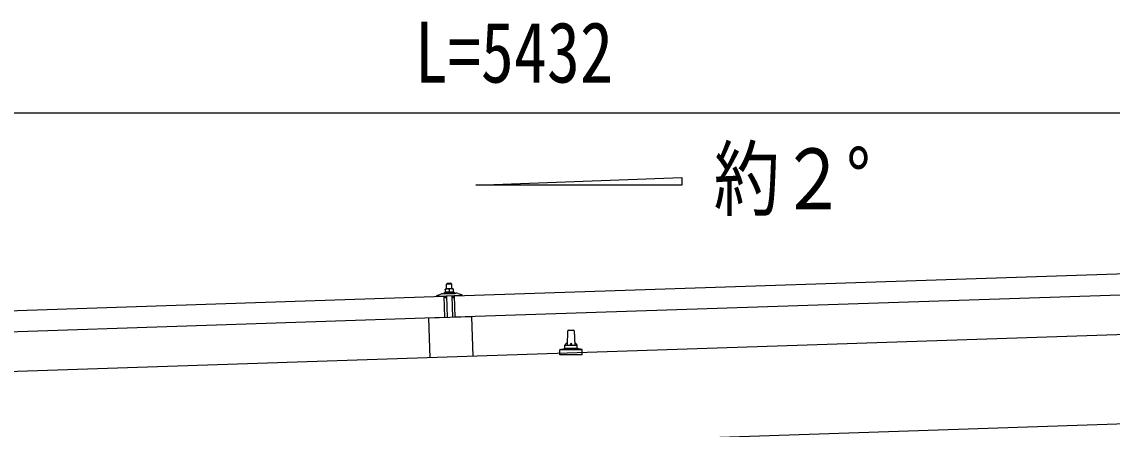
# Model space of a CAD drawing. Units: millimetres, scale not verified. Extents: x -12615 to 12615, y -8910 to 8910.
# Drawn here: x -236 to 1541, y -2390 to -1726 of the extents above; entities that cross this region are included whole.
import ezdxf
from ezdxf.enums import TextEntityAlignment as Align

# ---------------------------------------------------------------- set-up
doc = ezdxf.new("R2010")
doc.units = ezdxf.units.MM
doc.header["$LTSCALE"] = 40
for name, color, linetype in [('0-2_USER1', 3, 'Continuous'), ('0-4_YKK_13', 4, 'Continuous'), ('0-5_YKK_A1', 4, 'Continuous'), ('0-6_YKK_D', 6, 'Continuous')]:
    doc.layers.add(name, color=color, linetype=linetype)
doc.styles.add('ＭＳ ゴシック', font='')
doc.styles.get('ＭＳ ゴシック').set_extended_font_data('MS Gothic')

msp = doc.modelspace()

# ---------------------------------------------------------------- linework, layer by layer
at = {"layer": '0-4_YKK_13'}
for p, q in [((468.97, -2172.44), (1602.34, -2134.66)), ((451.81, -2167.44), (468.8, -2166.87)), ((456.85, -2161.26), (453.61, -2161.37)), ((453.61, -2161.38), (453.61, -2161.37)), ((453.61, -2161.38), (453.61, -2161.38)), ((453.61, -2161.38), (453.61, -2161.38)), ((453.61, -2161.38), (453.61, -2161.38)), ((453.61, -2161.38), (453.61, -2161.38)), ((453.61, -2161.38), (453.61, -2161.38)), ((453.61, -2161.38), (453.61, -2161.38)), ((453.61, -2161.38), (453.61, -2161.38)), ((453.61, -2161.39), (453.61, -2161.38)), ((453.61, -2161.39), (453.61, -2161.39)), ((453.61, -2161.39), (453.61, -2161.39)), ((453.61, -2161.39), (453.61, -2161.39)), ((453.61, -2161.4), (453.61, -2161.39)), ((453.61, -2161.4), (453.61, -2161.4)), ((453.61, -2161.41), (453.61, -2161.4)), ((453.61, -2161.42), (453.61, -2161.41)), ((453.61, -2161.43), (453.61, -2161.42)), ((453.61, -2161.44), (453.61, -2161.43)), ((453.61, -2161.46), (453.61, -2161.44)), ((453.61, -2161.47), (453.61, -2161.46)), ((453.61, -2161.49), (453.61, -2161.47)), ((453.61, -2161.51), (453.61, -2161.49)), ((453.61, -2161.53), (453.61, -2161.51)), ((453.61, -2161.55), (453.61, -2161.53)), ((453.61, -2161.57), (453.61, -2161.55)), ((453.61, -2161.59), (453.61, -2161.57)), ((453.61, -2161.61), (453.61, -2161.59)), ((453.61, -2161.63), (453.61, -2161.61)), ((453.61, -2161.66), (453.61, -2161.63)), ((453.62, -2161.68), (453.61, -2161.66)), ((453.62, -2161.7), (453.62, -2161.68)), ((453.62, -2161.73), (453.62, -2161.7)), ((453.62, -2161.75), (453.62, -2161.73)), ((453.62, -2161.77), (453.62, -2161.75)), ((453.62, -2161.79), (453.62, -2161.77)), ((453.62, -2161.81), (453.62, -2161.79)), ((453.62, -2161.83), (453.62, -2161.81)), ((453.62, -2161.85), (453.62, -2161.83)), ((453.62, -2161.86), (453.62, -2161.85)), ((453.62, -2161.88), (453.62, -2161.86)), ((453.87, -2161.87), (453.62, -2161.95)), ((453.62, -2161.89), (453.62, -2161.88)), ((453.62, -2161.95), (453.62, -2161.89)), ((453.62, -2161.95), (453.79, -2166.96)), ((453.98, -2166.91), (453.79, -2166.96)), ((453.92, -2161.85), (453.87, -2161.87)), ((453.98, -2161.83), (453.92, -2161.85)), ((454.04, -2161.81), (453.98, -2161.83)), ((454.02, -2166.9), (453.98, -2166.91)), ((454.07, -2166.89), (454.02, -2166.9)), ((454.11, -2161.79), (454.04, -2161.81)), ((454.12, -2166.87), (454.07, -2166.89)), ((454.18, -2161.77), (454.11, -2161.79)), ((454.17, -2166.86), (454.12, -2166.87)), ((454.23, -2166.85), (454.17, -2166.86)), ((454.26, -2161.74), (454.18, -2161.77)), ((454.29, -2166.83), (454.23, -2166.85)), ((454.34, -2161.71), (454.26, -2161.74)), ((454.36, -2166.81), (454.29, -2166.83)), ((454.42, -2161.68), (454.34, -2161.71)), ((454.43, -2166.79), (454.36, -2166.81)), ((454.51, -2161.65), (454.42, -2161.68)), ((454.5, -2166.77), (454.43, -2166.79)), ((454.58, -2166.75), (454.5, -2166.77)), ((454.61, -2161.62), (454.51, -2161.65)), ((454.67, -2166.73), (454.58, -2166.75)), ((454.71, -2161.59), (454.61, -2161.62)), ((454.76, -2166.71), (454.67, -2166.73)), ((454.81, -2161.56), (454.71, -2161.59)), ((454.85, -2166.69), (454.76, -2166.71)), ((454.91, -2161.53), (454.81, -2161.56)), ((454.95, -2166.67), (454.85, -2166.69)), ((455.01, -2161.5), (454.91, -2161.53)), ((455.05, -2166.65), (454.95, -2166.67)), ((455.11, -2161.48), (455.01, -2161.5)), ((455.16, -2166.63), (455.05, -2166.65)), ((455.22, -2161.45), (455.11, -2161.48)), ((455.27, -2166.61), (455.16, -2166.63)), ((455.32, -2161.43), (455.22, -2161.45)), ((455.39, -2166.59), (455.27, -2166.61)), ((455.43, -2161.41), (455.32, -2161.43)), ((455.51, -2166.57), (455.39, -2166.59)), ((455.54, -2161.39), (455.43, -2161.41)), ((455.64, -2166.55), (455.51, -2166.57)), ((455.65, -2161.37), (455.54, -2161.39)), ((455.77, -2166.53), (455.64, -2166.55)), ((455.75, -2161.36), (455.65, -2161.37)), ((455.85, -2161.34), (455.75, -2161.36)), ((455.9, -2166.52), (455.77, -2166.53)), ((456.8, -2152.26), (455.84, -2153.29)), ((455.84, -2153.29), (463.83, -2153.03)), ((456.1, -2161.29), (455.84, -2153.29)), ((455.95, -2161.33), (455.85, -2161.34)), ((456.03, -2166.5), (455.9, -2166.52)), ((456.04, -2161.32), (455.95, -2161.33)), ((456.16, -2166.49), (456.03, -2166.5)), ((456.13, -2161.31), (456.04, -2161.32)), ((456.21, -2161.3), (456.13, -2161.31)), ((456.29, -2166.47), (456.16, -2166.49)), ((456.29, -2161.29), (456.21, -2161.3)), ((456.36, -2161.29), (456.29, -2161.29)), ((456.43, -2166.46), (456.29, -2166.47)), ((456.42, -2161.28), (456.36, -2161.29)), ((456.49, -2161.28), (456.42, -2161.28)), ((456.56, -2166.45), (456.43, -2166.46)), ((456.54, -2161.28), (456.49, -2161.28)), ((456.59, -2161.28), (456.54, -2161.28)), ((456.69, -2166.44), (456.56, -2166.45)), ((456.64, -2161.27), (456.59, -2161.28)), ((456.68, -2161.27), (456.64, -2161.27)), ((456.71, -2161.27), (456.68, -2161.27)), ((456.83, -2166.44), (456.69, -2166.44)), ((456.74, -2161.27), (456.71, -2161.27)), ((456.77, -2161.27), (456.74, -2161.27)), ((456.79, -2161.27), (456.77, -2161.27)), ((456.8, -2161.27), (456.79, -2161.27)), ((462.8, -2152.06), (456.8, -2152.26)), ((456.81, -2161.27), (456.8, -2161.27)), ((456.85, -2161.26), (456.81, -2161.27)), ((456.96, -2166.43), (456.83, -2166.44)), ((463.35, -2161.05), (456.85, -2161.26)), ((457.13, -2161.27), (456.85, -2161.26)), ((457.1, -2166.43), (456.96, -2166.43)), ((457.23, -2166.42), (457.1, -2166.43)), ((457.19, -2161.27), (457.13, -2161.27)), ((457.25, -2161.27), (457.19, -2161.27)), ((457.37, -2166.42), (457.23, -2166.42)), ((457.32, -2161.27), (457.25, -2161.27)), ((457.4, -2161.28), (457.32, -2161.27)), ((457.5, -2166.42), (457.37, -2166.42)), ((457.48, -2161.28), (457.4, -2161.28)), ((457.56, -2161.28), (457.48, -2161.28)), ((457.64, -2166.42), (457.5, -2166.42)), ((457.65, -2161.28), (457.56, -2161.28)), ((457.77, -2166.42), (457.64, -2166.42)), ((457.75, -2161.28), (457.65, -2161.28)), ((457.85, -2161.29), (457.75, -2161.28)), ((457.91, -2166.43), (457.77, -2166.42)), ((457.96, -2161.29), (457.85, -2161.29)), ((458.04, -2166.44), (457.91, -2166.43)), ((458.07, -2161.29), (457.96, -2161.29)), ((458.17, -2166.44), (458.04, -2166.44)), ((458.18, -2161.3), (458.07, -2161.29)), ((458.31, -2166.45), (458.17, -2166.44)), ((458.29, -2161.31), (458.18, -2161.3)), ((458.4, -2161.32), (458.29, -2161.31)), ((458.44, -2166.46), (458.31, -2166.45)), ((458.51, -2161.33), (458.4, -2161.32)), ((458.57, -2166.47), (458.44, -2166.46)), ((458.62, -2161.35), (458.51, -2161.33)), ((458.69, -2166.48), (458.57, -2166.47)), ((458.73, -2161.37), (458.62, -2161.35)), ((458.81, -2166.5), (458.69, -2166.48)), ((458.83, -2161.39), (458.73, -2161.37)), ((458.92, -2166.51), (458.81, -2166.5)), ((458.94, -2161.42), (458.83, -2161.39)), ((459.03, -2166.52), (458.92, -2166.51)), ((459.05, -2161.45), (458.94, -2161.42)), ((459.13, -2166.54), (459.03, -2166.52)), ((459.16, -2161.47), (459.05, -2161.45)), ((459.23, -2166.55), (459.13, -2166.54)), ((459.25, -2161.5), (459.16, -2161.47)), ((459.32, -2166.57), (459.23, -2166.55)), ((459.35, -2161.53), (459.25, -2161.5)), ((459.41, -2166.58), (459.32, -2166.57)), ((459.44, -2161.55), (459.35, -2161.53)), ((459.5, -2166.6), (459.41, -2166.58)), ((459.52, -2161.57), (459.44, -2161.55)), ((459.58, -2166.61), (459.5, -2166.6)), ((459.6, -2161.59), (459.52, -2161.57)), ((459.66, -2166.63), (459.58, -2166.61)), ((459.67, -2161.61), (459.6, -2161.59)), ((459.73, -2166.64), (459.66, -2166.63)), ((459.74, -2161.63), (459.67, -2161.61)), ((459.8, -2166.65), (459.73, -2166.64)), ((459.8, -2161.65), (459.74, -2161.63)), ((459.85, -2161.66), (459.8, -2161.65)), ((459.86, -2166.66), (459.8, -2166.65)), ((460.12, -2161.74), (459.85, -2161.66)), ((459.92, -2166.67), (459.86, -2166.66)), ((459.97, -2166.68), (459.92, -2166.67)), ((460.02, -2166.69), (459.97, -2166.68)), ((460.07, -2166.7), (460.02, -2166.69)), ((460.29, -2166.74), (460.07, -2166.7)), ((460.37, -2161.65), (460.12, -2161.74)), ((460.12, -2161.74), (460.29, -2166.74)), ((460.48, -2166.69), (460.29, -2166.74)), ((460.42, -2161.64), (460.37, -2161.65)), ((460.48, -2161.62), (460.42, -2161.64)), ((460.54, -2161.6), (460.48, -2161.62)), ((460.52, -2166.68), (460.48, -2166.69)), ((460.56, -2166.67), (460.52, -2166.68)), ((460.6, -2161.57), (460.54, -2161.6)), ((460.61, -2166.66), (460.56, -2166.67)), ((460.68, -2161.55), (460.6, -2161.57)), ((460.67, -2166.64), (460.61, -2166.66)), ((460.72, -2166.63), (460.67, -2166.64)), ((460.75, -2161.52), (460.68, -2161.55)), ((460.79, -2166.61), (460.72, -2166.63)), ((460.83, -2161.5), (460.75, -2161.52)), ((460.85, -2166.6), (460.79, -2166.61)), ((460.92, -2161.47), (460.83, -2161.5)), ((460.92, -2166.58), (460.85, -2166.6)), ((461.01, -2161.44), (460.92, -2161.47)), ((461, -2166.56), (460.92, -2166.58)), ((461.08, -2166.54), (461, -2166.56)), ((461.11, -2161.4), (461.01, -2161.44)), ((461.16, -2166.52), (461.08, -2166.54)), ((461.2, -2161.37), (461.11, -2161.4)), ((461.25, -2166.5), (461.16, -2166.52)), ((461.3, -2161.34), (461.2, -2161.37)), ((461.35, -2166.48), (461.25, -2166.5)), ((461.4, -2161.31), (461.3, -2161.34)), ((461.45, -2166.45), (461.35, -2166.48)), ((461.51, -2161.29), (461.4, -2161.31)), ((461.55, -2166.43), (461.45, -2166.45)), ((461.61, -2161.26), (461.51, -2161.29)), ((461.66, -2166.41), (461.55, -2166.43)), ((461.71, -2161.24), (461.61, -2161.26)), ((461.77, -2166.39), (461.66, -2166.41)), ((461.82, -2161.21), (461.71, -2161.24)), ((461.89, -2166.38), (461.77, -2166.39)), ((461.93, -2161.19), (461.82, -2161.21)), ((462.01, -2166.36), (461.89, -2166.38)), ((462.03, -2161.17), (461.93, -2161.19)), ((462.14, -2166.34), (462.01, -2166.36)), ((462.14, -2161.16), (462.03, -2161.17)), ((462.25, -2161.14), (462.14, -2161.16)), ((462.27, -2166.32), (462.14, -2166.34)), ((462.35, -2161.13), (462.25, -2161.14)), ((462.4, -2166.3), (462.27, -2166.32)), ((462.45, -2161.11), (462.35, -2161.13)), ((462.53, -2166.29), (462.4, -2166.3)), ((462.54, -2161.1), (462.45, -2161.11)), ((462.66, -2166.27), (462.53, -2166.29)), ((462.63, -2161.09), (462.54, -2161.1)), ((462.71, -2161.08), (462.63, -2161.09)), ((462.79, -2166.26), (462.66, -2166.27)), ((462.78, -2161.08), (462.71, -2161.08)), ((462.85, -2161.07), (462.78, -2161.08)), ((462.92, -2166.25), (462.79, -2166.26)), ((462.8, -2152.06), (463.83, -2153.03)), ((462.92, -2161.07), (462.85, -2161.07)), ((462.98, -2161.06), (462.92, -2161.07)), ((463.06, -2166.24), (462.92, -2166.25)), ((463.04, -2161.06), (462.98, -2161.06)), ((463.09, -2161.06), (463.04, -2161.06)), ((463.19, -2166.23), (463.06, -2166.24)), ((463.13, -2161.06), (463.09, -2161.06)), ((463.17, -2161.06), (463.13, -2161.06)), ((463.21, -2161.05), (463.17, -2161.06)), ((463.32, -2166.22), (463.19, -2166.23)), ((463.24, -2161.05), (463.21, -2161.05)), ((463.27, -2161.05), (463.24, -2161.05)), ((463.29, -2161.05), (463.27, -2161.05)), ((463.3, -2161.05), (463.29, -2161.05)), ((463.31, -2161.05), (463.3, -2161.05)), ((463.35, -2161.05), (463.31, -2161.05)), ((463.46, -2166.21), (463.32, -2166.22)), ((466.6, -2160.94), (463.35, -2161.05)), ((463.63, -2161.05), (463.35, -2161.05)), ((463.59, -2166.21), (463.46, -2166.21)), ((463.73, -2166.21), (463.59, -2166.21)), ((463.69, -2161.05), (463.63, -2161.05)), ((463.75, -2161.06), (463.69, -2161.05)), ((463.86, -2166.2), (463.73, -2166.21)), ((463.82, -2161.06), (463.75, -2161.06)), ((463.89, -2161.06), (463.82, -2161.06)), ((463.83, -2153.03), (464.1, -2161.02)), ((464, -2166.2), (463.86, -2166.2)), ((463.97, -2161.06), (463.89, -2161.06)), ((464.06, -2161.06), (463.97, -2161.06)), ((464.13, -2166.21), (464, -2166.2)), ((464.15, -2161.06), (464.06, -2161.06)), ((464.27, -2166.21), (464.13, -2166.21)), ((464.25, -2161.07), (464.15, -2161.06)), ((464.35, -2161.07), (464.25, -2161.07)), ((464.4, -2166.21), (464.27, -2166.21)), ((464.46, -2161.07), (464.35, -2161.07)), ((464.54, -2166.22), (464.4, -2166.21)), ((464.57, -2161.08), (464.46, -2161.07)), ((464.67, -2166.23), (464.54, -2166.22)), ((464.68, -2161.08), (464.57, -2161.08)), ((464.8, -2166.24), (464.67, -2166.23)), ((464.79, -2161.09), (464.68, -2161.08)), ((464.9, -2161.1), (464.79, -2161.09)), ((464.94, -2166.25), (464.8, -2166.24)), ((465.01, -2161.12), (464.9, -2161.1)), ((465.06, -2166.26), (464.94, -2166.25)), ((465.11, -2161.13), (465.01, -2161.12)), ((465.18, -2166.27), (465.06, -2166.26)), ((465.22, -2161.15), (465.11, -2161.13)), ((465.3, -2166.28), (465.18, -2166.27)), ((465.33, -2161.18), (465.22, -2161.15)), ((465.42, -2166.29), (465.3, -2166.28)), ((465.44, -2161.2), (465.33, -2161.18)), ((465.52, -2166.31), (465.42, -2166.29)), ((465.55, -2161.23), (465.44, -2161.2)), ((465.63, -2166.32), (465.52, -2166.31)), ((465.65, -2161.26), (465.55, -2161.23)), ((465.73, -2166.33), (465.63, -2166.32)), ((465.75, -2161.28), (465.65, -2161.26)), ((465.82, -2166.35), (465.73, -2166.33)), ((465.84, -2161.31), (465.75, -2161.28)), ((465.91, -2166.36), (465.82, -2166.35)), ((465.93, -2161.33), (465.84, -2161.31)), ((466, -2166.38), (465.91, -2166.36)), ((466.02, -2161.36), (465.93, -2161.33)), ((466.08, -2166.39), (466, -2166.38)), ((466.09, -2161.38), (466.02, -2161.36)), ((466.15, -2166.41), (466.08, -2166.39)), ((466.17, -2161.4), (466.09, -2161.38)), ((466.22, -2166.42), (466.15, -2166.41)), ((466.23, -2161.42), (466.17, -2161.4)), ((466.29, -2166.43), (466.22, -2166.42)), ((466.29, -2161.43), (466.23, -2161.42)), ((466.35, -2161.45), (466.29, -2161.43)), ((466.36, -2166.45), (466.29, -2166.43)), ((466.62, -2161.52), (466.35, -2161.45)), ((466.41, -2166.46), (466.36, -2166.45)), ((466.47, -2166.47), (466.41, -2166.46)), ((466.52, -2166.48), (466.47, -2166.47)), ((466.57, -2166.48), (466.52, -2166.48)), ((466.78, -2166.52), (466.57, -2166.48)), ((466.6, -2160.94), (466.6, -2160.95)), ((466.6, -2160.94), (466.6, -2160.94)), ((466.6, -2160.94), (466.6, -2160.94)), ((466.6, -2160.94), (466.6, -2160.94)), ((466.6, -2160.95), (466.6, -2160.96)), ((466.6, -2160.95), (466.6, -2160.95)), ((466.6, -2160.95), (466.6, -2160.95)), ((466.6, -2160.95), (466.6, -2160.95)), ((466.6, -2160.95), (466.6, -2160.95)), ((466.6, -2160.95), (466.6, -2160.95)), ((466.6, -2160.95), (466.6, -2160.95)), ((466.6, -2160.96), (466.6, -2160.97)), ((466.6, -2160.96), (466.6, -2160.96)), ((466.6, -2160.96), (466.6, -2160.96)), ((466.6, -2160.97), (466.6, -2160.98)), ((466.6, -2160.98), (466.6, -2160.99)), ((466.6, -2160.99), (466.6, -2161)), ((466.6, -2161), (466.6, -2161.01)), ((466.6, -2161.01), (466.6, -2161.02)), ((466.6, -2161.02), (466.6, -2161.04)), ((466.6, -2161.04), (466.6, -2161.06)), ((466.6, -2161.06), (466.6, -2161.07)), ((466.6, -2161.07), (466.6, -2161.09)), ((466.6, -2161.09), (466.6, -2161.11)), ((466.6, -2161.11), (466.6, -2161.13)), ((466.6, -2161.13), (466.61, -2161.15)), ((466.61, -2161.15), (466.61, -2161.18)), ((466.61, -2161.18), (466.61, -2161.2)), ((466.61, -2161.2), (466.61, -2161.22)), ((466.61, -2161.22), (466.61, -2161.25)), ((466.61, -2161.25), (466.61, -2161.27)), ((466.61, -2161.27), (466.61, -2161.29)), ((466.61, -2161.29), (466.61, -2161.32)), ((466.61, -2161.32), (466.61, -2161.34)), ((466.61, -2161.34), (466.61, -2161.36)), ((466.61, -2161.36), (466.61, -2161.38)), ((466.61, -2161.38), (466.61, -2161.4)), ((466.61, -2161.4), (466.61, -2161.41)), ((466.61, -2161.41), (466.61, -2161.43)), ((466.61, -2161.43), (466.61, -2161.44)), ((466.61, -2161.44), (466.62, -2161.46)), ((466.62, -2161.46), (466.62, -2161.52)), ((466.62, -2161.52), (466.78, -2166.52)), ((466.77, -2166.11), (468.8, -2166.87)), ((468.8, -2166.87), (468.85, -2168.37)), ((-681.39, -2210.78), (451.98, -2173)), ((439.98, -2172.83), (439.96, -2172.2)), ((440.29, -2171.71), (446.42, -2169.57)), ((453.07, -2172.9), (440.5, -2173.32)), ((449.38, -2169.02), (471.32, -2168.29)), ((451.86, -2168.93), (468.85, -2168.37)), ((453.15, -2207.98), (451.98, -2173)), ((454, -2175.45), (453.57, -2173.3)), ((454.79, -2175.84), (454.51, -2175.85)), ((455, -2173.13), (455.08, -2175.53)), ((465.68, -2172.48), (455.29, -2172.82)), ((457.65, -2207.76), (456.49, -2172.78)), ((464.48, -2172.52), (465.65, -2207.5)), ((466.07, -2175.16), (465.99, -2172.77)), ((466.66, -2175.45), (466.38, -2175.45)), ((467.43, -2172.84), (467.14, -2175.01)), ((480.47, -2171.98), (467.9, -2172.4)), ((474.32, -2168.64), (480.57, -2170.37)), ((480.94, -2170.83), (480.96, -2171.47)), ((496.63, -2206.46), (426.67, -2208.8)), ((426.67, -2208.8), (428.82, -2273.16)), ((496.63, -2206.46), (498.78, -2270.83)), ((652.84, -2252.92), (653.57, -2229.4)), ((654.57, -2228.42), (663.12, -2228.42)), ((664.12, -2229.4), (664.84, -2252.92)), ((648.84, -2257.14), (648.84, -2252.92)), ((649.84, -2252.92), (667.84, -2252.92)), ((668.84, -2257.14), (668.84, -2252.92)), ((640.59, -2268.42), (640.59, -2260.71)), ((677.09, -2268.42), (640.59, -2268.42)), ((640.97, -2259.92), (676.71, -2259.92)), ((641.36, -2259.74), (648.08, -2258.11)), ((648.46, -2257.92), (669.22, -2257.92)), ((676.33, -2259.74), (669.61, -2258.11)), ((677.09, -2268.42), (677.09, -2260.71))]:
    msp.add_line(p, q, dxfattribs=at)
for points in [[(451.86, -2168.93), (451.81, -2167.44), (453.78, -2166.54)], [(1603.51, -2169.64), (470.14, -2207.42), (468.97, -2172.44)], [(453.15, -2207.98), (-680.22, -2245.76), (-681.39, -2210.78)]]:
    msp.add_lwpolyline(points, dxfattribs=at)
for centre, radius, start, end in [((440.46, -2172.18), 0.5, 109.26318, 181.90915), ((440.48, -2172.82), 0.5, 181.90915, 271.90915), ((449.72, -2179.01), 10, 91.90915, 109.26318), ((453.08, -2173.4), 0.5, 11.37147, 91.90915), ((454.49, -2175.35), 0.5, 191.37147, 271.90915), ((454.78, -2175.54), 0.3, 271.90915, 1.90915), ((455.3, -2173.12), 0.3, 91.90915, 181.90915), ((465.69, -2172.78), 0.3, 1.90915, 91.90915), ((466.37, -2175.15), 0.3, 181.90915, 271.90915), ((466.64, -2174.95), 0.5, 271.90915, 352.44683), ((467.92, -2172.9), 0.5, 91.90915, 172.44683), ((471.65, -2178.28), 10, 74.55513, 91.90915), ((480.46, -2171.48), 0.5, 271.90915, 1.90915), ((480.44, -2170.85), 0.5, 1.90915, 74.55513), ((654.57, -2229.42), 1, 90, 178.60509), ((663.12, -2229.42), 1, 1.39491, 90), ((652.93, -2253.56), 4.13, 90, 171.17633), ((649.84, -2253.92), 1, 90, 180), ((662.18, -2252.92), 4.83, 133.60282, 180), ((655.51, -2252.92), 4.83, 0, 46.39718), ((664.76, -2253.56), 4.13, 8.82367, 90), ((667.84, -2253.92), 1, 0, 90), ((641.59, -2260.71), 1, 103.62699, 180), ((647.84, -2257.14), 1, 283.62699, 0), ((669.84, -2257.14), 1, 180, 256.37301), ((676.09, -2260.71), 1, 0, 76.37301)]:
    msp.add_arc(centre, radius, start, end, dxfattribs=at)
at = {"layer": '0-5_YKK_A1'}
for p, q in [((503.53, -1992), (839.53, -1979.58)), ((839.53, -1979.58), (839.53, -1992)), ((839.53, -1992), (503.53, -1992)), ((3349.71, -2175.88), (-2042.35, -2355.58)), ((-2037.52, -2500.5), (3354.54, -2320.77))]:
    msp.add_line(p, q, dxfattribs=at)
at = {"layer": '0-6_YKK_D'}
msp.add_line((3222.02, -1874.74), (-1909.76, -1874.74), dxfattribs=at)

# ---------------------------------------------------------------- texts
at = {"layer": '0-2_USER1', "style": 'ＭＳ ゴシック', "width": 0.8}
msp.add_text('約２°', height=98.97, dxfattribs=at).set_placement((891.33, -2060.98), align=Align.BOTTOM_LEFT)
at = {"layer": '0-6_YKK_D', "style": 'ＭＳ ゴシック', "width": 0.8}
msp.add_text('L=5432', height=98.97, dxfattribs=at).set_placement((404.13, -1854.74), align=Align.BOTTOM_LEFT)

doc.saveas('drawing.dxf')
